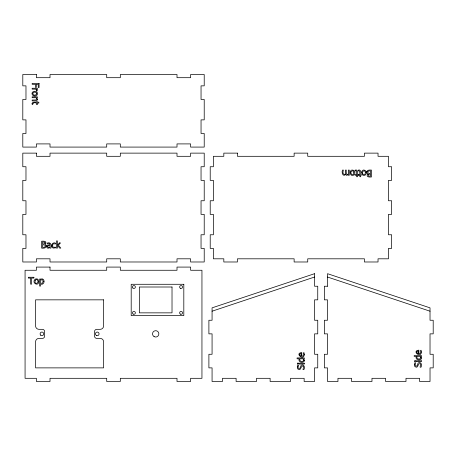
<?xml version="1.0" encoding="UTF-8"?>
<svg xmlns="http://www.w3.org/2000/svg" width="456" height="456" viewBox="0 0 456 456"><rect width="100%" height="100%" fill="white"/><g stroke="black" fill="none" stroke-linecap="round" stroke-linejoin="round"><path stroke-width="0.68" d="M212.069 311.203L314.572 277.037M327.522 277.037L430.025 311.203M36.446 90.493C36.788 92.18 38.127 89.764 36.571 89.137L37.341 89.137L37.341 88.264L32.165 88.264L32.165 89.137L35.842 89.137L36.446 90.493M297.301 366.704L297.415 368.192A2.2 2.2 0 0 0 298.138 369.223C301.382 371.338 300.475 365.507 302.944 365.997C305.195 366.92 301.268 370.278 303.884 369.639C304.847 368.077 304.659 365.011 302.334 364.942C299.786 364.669 301.177 369.138 298.708 368.533C296.599 367.684 300.219 364.589 297.717 365.216L297.301 366.704M414.401 364.304L414.515 365.792A2.2 2.2 0 0 0 415.239 366.823C418.483 368.938 417.576 363.107 420.044 363.597C422.296 364.521 418.369 367.878 420.985 367.24C421.948 365.678 421.76 362.611 419.434 362.548C416.887 362.269 418.277 366.738 415.809 366.134C413.7 365.284 417.32 362.195 414.817 362.816L414.401 364.304M52.708 245.106C51.859 249.124 56.23 245.944 55.723 247.836L53.215 248.081A2.001 2.001 0 0 1 52.166 247.203C50.633 244.883 53.192 241.577 55.723 243.23C56.322 245.22 52.548 242.199 52.708 245.106M44.004 281.443C44.261 283.296 42.243 285.097 40.533 283.906L40.533 286.077L39.661 286.077L39.661 278.992L40.533 278.992L40.533 279.534C41.963 277.909 44.386 279.454 44.004 281.443M38.766 281.58C38.828 286.756 31.527 283.193 34.776 279.562A2.063 2.063 0 0 1 35.961 278.89L36.953 278.89A2.041 2.041 0 0 1 38.133 279.562L38.766 281.58M350.191 172.049L350.784 174.682A2.041 2.041 0 0 0 351.964 175.355L352.955 175.355A2.063 2.063 0 0 0 354.141 174.676C357.122 171.553 351.034 167.455 350.191 172.049M361.693 172.049L362.286 174.682A2.041 2.041 0 0 0 363.466 175.355L364.458 175.355A2.063 2.063 0 0 0 365.644 174.676C368.625 171.553 362.537 167.455 361.693 172.049M304.414 354.415C303.61 361.294 294.291 353.052 301.798 352.551L301.798 356.136C305.07 356.62 302.117 352.157 303.981 352.648L304.414 354.415M421.515 352.015C420.711 358.895 411.392 350.653 418.899 350.151L418.899 353.736C422.153 354.209 419.229 349.832 421.082 350.248L421.515 352.015M32.091 103.358L32.211 104.658C33.795 104.116 32.268 101.762 36.617 103.056L36.617 104.658L37.341 104.658L37.341 103.056L38.828 103.056L38.828 102.184L37.341 102.184L37.341 101.597L36.617 101.597L36.617 102.184L32.992 102.286L32.091 103.358M299.717 354.352L300.105 355.708L301.131 356.136L301.131 353.394L300.094 353.696L299.717 354.352M416.818 351.952L417.206 353.309L418.232 353.736L418.232 351L417.194 351.297L416.818 351.952M37.483 99.277C37.318 101.825 33.641 100.668 32.165 100.907L32.165 100.035L35.779 100.001L36.634 99.345A1.488 1.488 0 0 0 36.48 98.382L36.03 97.709L32.165 97.709L32.165 96.837L37.341 96.837L37.341 97.709L36.765 97.709L37.483 99.277M32.068 93.121C31.464 95.726 35.083 96.757 36.771 95.31A2.041 2.041 0 0 0 37.438 94.13L37.438 93.138A2.063 2.063 0 0 0 36.765 91.952C35.351 90.835 32.507 91.114 32.068 93.121M45.355 246.046L44.574 247.203L42.55 247.346L42.55 244.798L44.796 244.975L45.355 246.046M367.741 171.826L368.271 173.229L370.517 173.411L370.517 170.863L368.494 171.006L367.741 171.826M36.736 93.634L36.702 93.953A1.174 1.174 0 0 1 36.246 94.677C31.777 96.997 31.8 90.271 36.246 92.585A1.18 1.18 0 0 1 36.702 93.315L36.736 93.634M46.312 246.012C46.29 248.366 43.269 248.292 41.633 248.127L41.633 241.23C43.075 241.133 46.461 240.808 45.925 243.247C44.158 244.513 46.284 244.433 46.312 246.012M303.61 360.137L303.582 360.44A0.952 0.952 0 0 1 303.126 361.078C301.558 362.098 298.777 360.81 300.054 358.798L303.035 358.798L303.61 360.137M366.806 171.712C366.202 173.525 369.126 173.662 367.143 174.961C366.607 177.401 369.993 177.076 371.435 176.979L371.435 170.077C369.896 170.054 367.314 169.706 366.806 171.712M420.711 357.738L420.683 358.04A0.952 0.952 0 0 1 420.227 358.678C418.659 359.698 415.878 358.41 417.154 356.398L420.136 356.398L420.711 357.738M35.129 280.702C33.744 284.96 39.94 283.609 37.5 280.087A1.174 1.174 0 0 0 36.776 279.625L36.138 279.625A1.18 1.18 0 0 0 35.408 280.087L35.129 280.702M353.879 172.664L353.508 174.158A1.18 1.18 0 0 1 352.779 174.614L352.14 174.614A1.174 1.174 0 0 1 351.416 174.158C349.165 171.519 354.044 168.931 353.879 172.664M365.381 172.664L365.011 174.158A1.18 1.18 0 0 1 364.281 174.614L363.643 174.614A1.174 1.174 0 0 1 362.919 174.158C360.667 171.519 365.547 168.931 365.381 172.664M304.437 360.343L304.397 360.747A1.659 1.659 0 0 1 303.747 361.733C302.26 362.691 299.575 362.446 299.022 360.508A2.348 2.348 0 0 1 299.33 358.798L297.084 358.798L297.084 357.926L304.294 357.926L304.294 358.798L303.77 358.798L304.437 360.343M421.538 357.943L421.498 358.348A1.659 1.659 0 0 1 420.848 359.334C419.36 360.291 416.676 360.052 416.123 358.108A2.348 2.348 0 0 1 416.431 356.398L414.185 356.398L414.185 355.526L421.395 355.526L421.395 356.398L420.871 356.398L421.538 357.943M43.103 281.54L42.522 283.204L40.533 283.199L40.533 280.263L42.197 279.705A0.929 0.929 0 0 1 42.818 280.166L43.103 281.54M46.848 246.132L46.791 246.628A1.767 1.767 0 0 0 47.065 247.574L47.253 247.813A1.567 1.567 0 0 0 48.051 248.241L50.046 247.579L50.046 248.127L50.912 248.127C51.99 245.345 50.667 241.492 47.213 243.065C46.632 245.1 49.675 242.489 50.023 244.279C49.898 245.408 47.031 244.365 46.848 246.132M47.749 246.223L47.943 247.243L49.066 247.426L50.046 246.856L50.046 245.419L48.496 245.63L47.749 246.223M45.03 242.917L44.648 243.806L42.55 244.034L42.55 242.011L44.682 242.193L45.03 242.917M368.123 174.751L368.385 176.016L370.517 176.193L370.517 174.175L368.841 174.22L368.123 174.751M59.434 242.951L57.388 245.14L57.388 240.916L56.515 240.916L56.515 248.127L57.388 248.127L57.388 245.966L57.73 245.63L59.662 248.127L60.808 248.127L58.391 245.117L60.517 242.951L59.434 242.951M345.614 174.505C342.929 177.492 341.305 172.089 342.513 170.077L343.379 170.077C341.339 175.982 347.364 175.771 345.448 170.077L346.321 170.077C345.939 171.41 345.893 176.244 348.384 173.941L348.384 170.077L349.256 170.077L349.256 175.252L348.384 175.252L348.384 174.676L346.537 175.343L345.614 174.505M355.395 170.8L355.053 170.909L355.053 170.122C357.795 169.022 358.023 172.813 357.532 174.528L358.12 174.528L358.12 175.252L357.532 175.252L357.532 176.74L356.66 176.74L356.66 175.252L355.053 175.252L355.053 174.528L356.66 174.528L356.541 171.063L355.395 170.8M358.57 170.8L358.279 170.909L358.228 170.122C360.964 169.022 361.198 172.813 360.702 174.528L361.294 174.528L361.294 175.252L360.702 175.252L360.702 176.74L359.835 176.74L359.835 175.252L358.228 175.252L358.228 174.528L359.835 174.528L359.71 171.063L358.57 170.8M314.572 273.691L212.069 307.857L212.069 320.255L208.894 320.255L208.894 333.86L212.069 333.86L212.069 354.272L208.894 354.272L208.894 367.878L212.069 367.878L212.069 381.484L222.499 381.484L222.499 378.309L236.105 378.309L236.105 381.484L256.517 381.484L256.517 378.309L270.123 378.309L270.123 381.484L290.535 381.484L290.535 378.309L304.141 378.309L304.141 381.484L314.572 381.484L314.572 367.878L317.747 367.878L317.747 354.272L314.572 354.272L314.572 333.86L317.747 333.86L317.747 320.255L314.572 320.255L314.572 299.843L317.747 299.843L317.747 286.237L314.572 286.237L314.572 273.691M36.406 74.516L22.8 74.516L22.8 85.853L25.975 85.853L25.975 99.459L22.8 99.459L22.8 119.871L25.975 119.871L25.975 133.477L22.8 133.477L22.8 147.083L36.406 147.083L36.406 143.908L50.012 143.908L50.012 147.083L106.71 147.083L106.71 143.908L120.316 143.908L120.316 147.083L177.008 147.083L177.008 143.908L190.614 143.908L190.614 147.083L204.22 147.083L204.22 133.477L201.045 133.477L201.045 119.871L204.22 119.871L204.22 99.459L201.045 99.459L201.045 85.853L204.22 85.853L204.22 74.516L190.614 74.516L190.614 77.691L177.008 77.691L177.008 74.516L120.316 74.516L120.316 77.691L106.71 77.691L106.71 74.516L50.012 74.516L50.012 77.691L36.406 77.691L36.406 74.516M39.068 83.385L32.165 83.385L32.165 84.303L35.488 84.303L35.488 87.381L36.303 87.381L36.303 84.303L38.247 84.303L38.247 87.512L39.068 87.512L39.068 83.385M36.406 153.13L22.8 153.13L22.8 166.736L25.975 166.736L25.975 180.342L22.8 180.342L22.8 200.754L25.975 200.754L25.975 214.36L22.8 214.36L22.8 234.766L25.975 234.766L25.975 248.377L22.8 248.377L22.8 261.983L36.406 261.983L36.406 258.808L50.012 258.808L50.012 261.983L106.71 261.983L106.71 258.808L120.316 258.808L120.316 261.983L177.008 261.983L177.008 258.808L190.614 258.808L190.614 261.983L204.22 261.983L204.22 248.377L201.045 248.377L201.045 234.766L204.22 234.766L204.22 214.36L201.045 214.36L201.045 200.754L204.22 200.754L204.22 180.342L201.045 180.342L201.045 166.736L204.22 166.736L204.22 153.13L190.614 153.13L190.614 156.305L177.008 156.305L177.008 153.13L120.316 153.13L120.316 156.305L106.71 156.305L106.71 153.13L50.012 153.13L50.012 156.305L36.406 156.305L36.406 153.13M237.433 153.13L223.822 153.13L223.822 156.305L213.391 156.305L213.391 166.736L210.216 166.736L210.216 180.342L213.391 180.342L213.391 200.754L210.216 200.754L210.216 214.36L213.391 214.36L213.391 234.766L210.216 234.766L210.216 248.377L213.391 248.377L213.391 258.808L223.822 258.808L223.822 261.983L237.433 261.983L237.433 258.808L294.126 258.808L294.126 261.983L307.732 261.983L307.732 258.808L364.424 258.808L364.424 261.983L378.03 261.983L378.03 258.808L388.466 258.808L388.466 248.377L391.641 248.377L391.641 234.766L388.466 234.766L388.466 214.36L391.641 214.36L391.641 200.754L388.466 200.754L388.466 180.342L391.641 180.342L391.641 166.736L388.466 166.736L388.466 156.305L378.03 156.305L378.03 153.13L364.424 153.13L364.424 156.305L307.732 156.305L307.732 153.13L294.126 153.13L294.126 156.305L237.433 156.305L237.433 153.13M50.012 267.085L36.406 267.085L36.406 270.26L25.069 270.271L25.069 378.309L36.406 378.309L36.406 381.484L50.012 381.484L50.012 378.309L106.71 378.309L106.71 381.484L120.316 381.484L120.316 378.309L177.008 378.309L177.008 381.484L190.614 381.484L190.614 378.309L201.951 378.309L201.951 270.26L190.614 270.26L190.614 267.085L177.008 267.085L177.008 270.26L120.316 270.26L120.316 267.085L106.71 267.085L106.71 270.26L50.012 270.26L50.012 267.085M33.881 277.265L28.329 277.265L28.329 278.08L30.649 278.08L30.649 284.168L31.561 284.168L31.561 278.08L33.881 278.08L33.881 277.265M183.814 284.282L131.197 284.282L131.197 315.58L183.814 315.58L183.814 284.282M327.522 286.237L324.347 286.237L324.347 299.843L327.522 299.843L327.522 320.255L324.347 320.255L324.347 333.86L327.522 333.86L327.522 354.272L324.347 354.272L324.347 367.878L327.522 367.878L327.522 381.484L337.953 381.484L337.953 378.309L351.559 378.309L351.559 381.484L371.971 381.484L371.971 378.309L385.577 378.309L385.577 381.484L405.988 381.484L405.988 378.309L419.594 378.309L419.594 381.484L430.025 381.484L430.025 367.878L433.2 367.878L433.2 354.272L430.025 354.272L430.025 333.86L433.2 333.86L433.2 320.255L430.025 320.255L430.025 307.857L327.522 273.691L327.522 286.237M172.02 287.006L139.365 287.006L139.365 312.856L172.02 312.856L172.02 287.006M103.603 299.843L35.574 299.843L35.574 325.926A3.403 3.403 0 0 0 38.971 329.323L42.374 329.323A2.269 2.269 0 0 1 44.642 331.592L44.642 336.129A2.269 2.269 0 0 1 42.374 338.398L38.971 338.398A3.403 3.403 0 0 0 35.574 341.8L35.574 367.878L103.603 367.878L103.603 341.8A3.403 3.403 0 0 0 100.2 338.398L96.803 338.398A2.269 2.269 0 0 1 94.534 336.129L94.534 331.592A2.269 2.269 0 0 1 96.803 329.323L100.2 329.323A3.403 3.403 0 0 0 103.603 325.926L103.603 299.843M415.353 360.73L414.453 360.73L414.453 361.722L415.353 361.722L415.353 360.73M421.395 360.787L416.22 360.787L416.22 361.659L421.395 361.659L421.395 360.787M298.252 363.13L297.352 363.13L297.352 364.122L298.252 364.122L298.252 363.13M304.294 363.187L299.119 363.187L299.119 364.059L304.294 364.059L304.294 363.187M154.105 336.613A3.175 3.175 0 0 0 158.865 333.86A3.175 3.175 0 0 0 154.105 331.113A3.175 3.175 0 0 0 154.105 336.613M96.347 335.434A1.813 1.813 0 0 0 99.066 333.86A1.813 1.813 0 0 0 96.347 332.293A1.813 1.813 0 0 0 96.347 335.434M40.635 335.143A1.813 1.813 0 0 0 43.673 334.333A1.813 1.813 0 0 0 41.45 332.11A1.813 1.813 0 0 0 40.635 335.143M132.895 288.032A1.453 1.453 0 0 0 135.324 287.377A1.453 1.453 0 0 0 133.545 285.604A1.453 1.453 0 0 0 132.895 288.032M133.198 314.116A1.453 1.453 0 0 0 135.369 312.856A1.453 1.453 0 0 0 133.198 311.602A1.453 1.453 0 0 0 133.198 314.116M180.365 314.116A1.453 1.453 0 0 0 182.542 312.856A1.453 1.453 0 0 0 180.365 311.602A1.453 1.453 0 0 0 180.365 314.116M180.365 288.26A1.453 1.453 0 0 0 182.542 287.006A1.453 1.453 0 0 0 180.365 285.747A1.453 1.453 0 0 0 180.365 288.26"/></g></svg>
